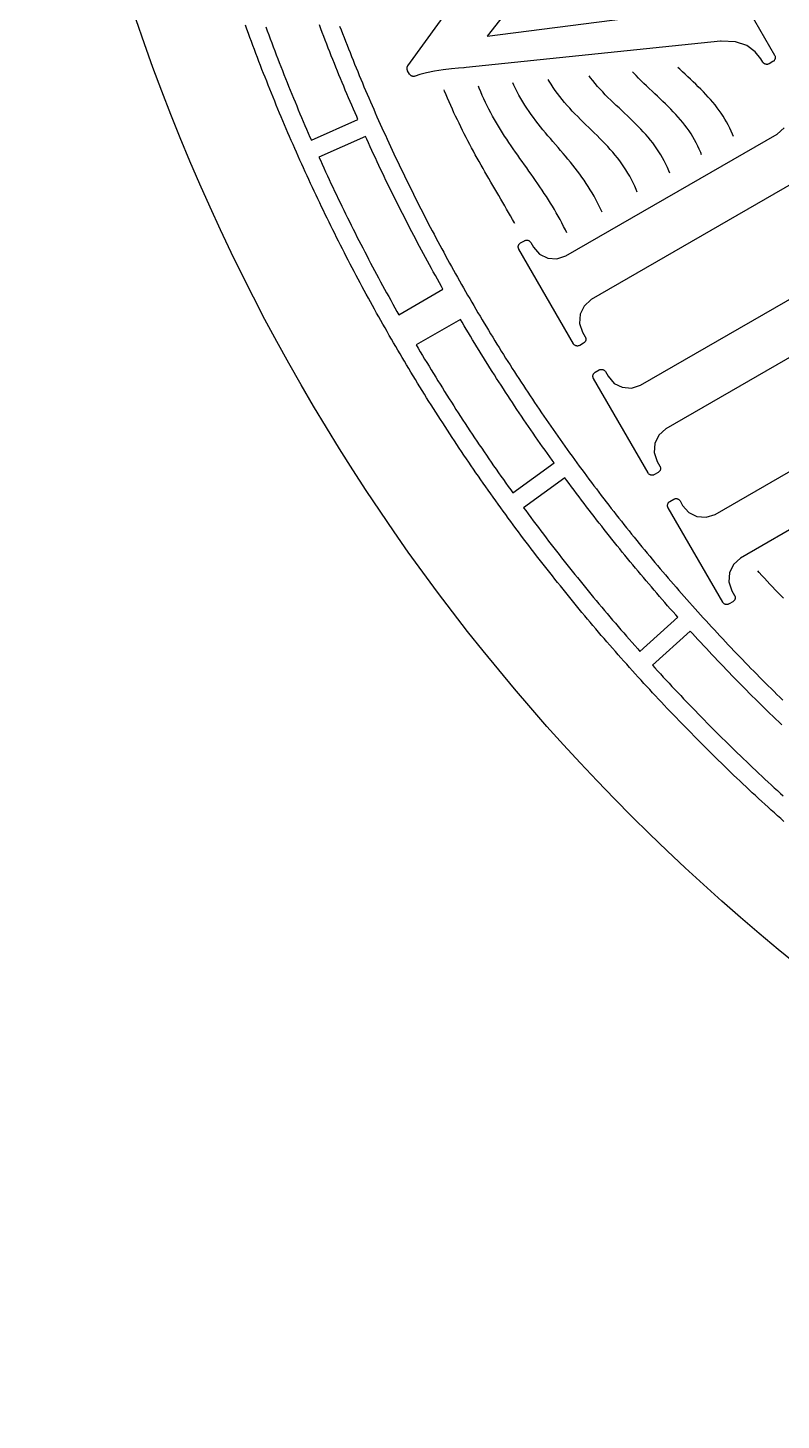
# Model space of a CAD drawing. Header units: millimetres. Extents: x -17.8 to 17.8, y -17.8 to 17.8.
# Drawn here: x -17.8 to -11.3, y -17.8 to -5.78 of the extents above; entities that cross this region are included whole.
import ezdxf

# ---------------------------------------------------------------- set-up
doc = ezdxf.new("R2010")
doc.units = ezdxf.units.MM
for name, color, linetype in [('ALTIN', 2, 'Continuous'), ('DOKU', 8, 'Continuous'), ('KESIM', 1, 'Continuous')]:
    doc.layers.add(name, color=color, linetype=linetype)

msp = doc.modelspace()

# ---------------------------------------------------------------- linework, layer by layer
at = {"layer": 'ALTIN'}
for points in [[(-11.7442, -5.3368), (-11.3533, -6.014), (-11.3515, -6.0175), (-11.35, -6.0211), (-11.3489, -6.0249), (-11.3482, -6.0288), (-11.3479, -6.0327), (-11.348, -6.0366), (-11.3484, -6.0405), (-11.3493, -6.0444), (-11.3505, -6.0481), (-11.352, -6.0517), (-11.3539, -6.0551), (-11.3562, -6.0583), (-11.3587, -6.0613), (-11.3615, -6.0641), (-11.3646, -6.0665), (-11.3679, -6.0686), (-11.4009, -6.0877), (-11.4044, -6.0895), (-11.4081, -6.0909), (-11.4118, -6.092), (-11.4157, -6.0927), (-11.4196, -6.093), (-11.4235, -6.093), (-11.4274, -6.0925), (-11.4313, -6.0917), (-11.435, -6.0905), (-11.4386, -6.0889), (-11.442, -6.087), (-11.4453, -6.0848), (-11.4483, -6.0823), (-11.451, -6.0794), (-11.4534, -6.0764), (-11.4556, -6.0731), (-11.4713, -6.0459), (-11.5214, -5.9842), (-11.5947, -5.9313), (-11.6909, -5.8971), (-11.8154, -5.8926), (-11.8195, -5.8923), (-11.82, -5.8922), (-14.0162, -6.119), (-14.0334, -6.1224), (-14.0375, -6.123), (-14.0821, -6.1271), (-14.1438, -6.1328), (-14.2156, -6.1409), (-14.2897, -6.1521), (-14.3598, -6.1665), (-14.4175, -6.1813), (-14.4571, -6.1949), (-14.4609, -6.196), (-14.4648, -6.1967), (-14.4687, -6.197), (-14.4726, -6.197), (-14.4765, -6.1965), (-14.4804, -6.1957), (-14.4841, -6.1945), (-14.4877, -6.193), (-14.4912, -6.191), (-14.4944, -6.1888), (-14.4974, -6.1863), (-14.5002, -6.1834), (-14.5026, -6.1804), (-14.5047, -6.1771), (-14.5217, -6.1476), (-14.5235, -6.1442), (-14.5249, -6.1407), (-14.526, -6.137), (-14.5267, -6.1332), (-14.527, -6.1294), (-14.527, -6.1256), (-14.5266, -6.1217), (-14.5259, -6.118), (-14.5248, -6.1143), (-14.5233, -6.1108), (-14.5216, -6.1074), (-14.5195, -6.1042), (-12.9435, -3.93)], [(-12.6668, -4.3608), (-13.8346, -5.8499), (-11.9232, -5.6054)], [(-11.2734, -12.6308), (-11.3009, -12.6061), (-11.3284, -12.5814), (-11.3558, -12.5567), (-11.3832, -12.5319), (-11.4105, -12.507), (-11.4377, -12.4821), (-11.4649, -12.4571), (-11.4921, -12.4321), (-11.5192, -12.407), (-11.5462, -12.3818), (-11.5732, -12.3566), (-11.6001, -12.3313), (-11.627, -12.306), (-11.6538, -12.2806), (-11.6806, -12.2551), (-11.7073, -12.2296), (-11.734, -12.2041), (-11.7606, -12.1784), (-11.7871, -12.1527), (-11.8136, -12.127), (-11.84, -12.1012), (-11.8664, -12.0753), (-11.8927, -12.0494), (-11.919, -12.0234), (-11.9452, -11.9974), (-11.9713, -11.9713), (-11.9974, -11.9452), (-12.0234, -11.919), (-12.0494, -11.8927), (-12.0753, -11.8664), (-12.1012, -11.84), (-12.127, -11.8136), (-12.1527, -11.7871), (-12.1784, -11.7606), (-12.2041, -11.734), (-12.2296, -11.7073), (-12.2551, -11.6806), (-12.2806, -11.6538), (-12.306, -11.627), (-12.3313, -11.6001), (-12.3566, -11.5732), (-12.3818, -11.5462), (-12.407, -11.5192), (-12.4321, -11.4921), (-12.4571, -11.4649), (-12.4821, -11.4377), (-12.507, -11.4105), (-12.5319, -11.3832), (-12.5567, -11.3558), (-12.5814, -11.3284), (-12.6061, -11.3009), (-12.6308, -11.2734), (-12.6553, -11.2458), (-12.6798, -11.2182), (-12.7043, -11.1905), (-12.7286, -11.1627), (-12.753, -11.1349), (-12.7772, -11.1071), (-12.8014, -11.0792), (-12.8256, -11.0512), (-12.8497, -11.0232), (-12.8737, -10.9952), (-12.8976, -10.967), (-12.9215, -10.9389), (-12.9454, -10.9107), (-12.9691, -10.8824), (-12.9928, -10.8541), (-13.0165, -10.8257), (-13.0401, -10.7973), (-13.0636, -10.7688), (-13.0871, -10.7403), (-13.1105, -10.7117), (-13.1338, -10.6831), (-13.1571, -10.6544), (-13.1803, -10.6257), (-13.2034, -10.5969), (-13.2265, -10.5681), (-13.2496, -10.5392), (-13.2725, -10.5102), (-13.2954, -10.4813), (-13.3183, -10.4522), (-13.341, -10.4231), (-13.3637, -10.394), (-13.3864, -10.3648), (-13.409, -10.3356), (-13.4315, -10.3063), (-13.4539, -10.277), (-13.4763, -10.2476), (-13.4986, -10.2182), (-13.5209, -10.1887), (-13.5431, -10.1592), (-13.5652, -10.1296), (-13.5873, -10.1), (-13.6093, -10.0703), (-13.6312, -10.0406), (-13.6531, -10.0109), (-13.6749, -9.9811), (-13.6967, -9.9512), (-13.7183, -9.9213), (-13.7399, -9.8913), (-13.7615, -9.8613), (-13.783, -9.8313), (-13.8044, -9.8012), (-13.8257, -9.7711), (-13.847, -9.7409), (-13.8682, -9.7106), (-13.8894, -9.6804), (-13.9105, -9.65), (-13.9315, -9.6197), (-13.9525, -9.5893), (-13.9733, -9.5588), (-13.9942, -9.5283), (-14.0149, -9.4977), (-14.0356, -9.4671), (-14.0562, -9.4365), (-14.0768, -9.4058), (-14.0973, -9.3751), (-14.1177, -9.3443), (-14.138, -9.3135), (-14.1583, -9.2826), (-14.1785, -9.2517), (-14.1987, -9.2207), (-14.2188, -9.1897), (-14.2388, -9.1587), (-14.2587, -9.1276), (-14.2786, -9.0965), (-14.2984, -9.0653), (-14.3182, -9.0341), (-14.3378, -9.0028), (-14.3575, -8.9715), (-14.377, -8.9402), (-14.3965, -8.9088), (-14.4159, -8.8774), (-14.4352, -8.8459), (-14.4545, -8.8144), (-14.4737, -8.7828), (-14.4928, -8.7512), (-14.5118, -8.7196), (-14.5308, -8.6879), (-14.5498, -8.6562), (-14.5686, -8.6244), (-14.5874, -8.5926), (-14.6061, -8.5608), (-14.6247, -8.5289), (-14.6433, -8.497), (-14.6618, -8.465), (-14.6802, -8.433), (-14.6986, -8.4009), (-14.7169, -8.3689), (-14.7351, -8.3367), (-14.7533, -8.3046), (-14.7714, -8.2724), (-14.7894, -8.2401), (-14.8073, -8.2078), (-14.8252, -8.1755), (-14.843, -8.1431), (-14.8607, -8.1107), (-14.8784, -8.0783), (-14.896, -8.0458), (-14.9135, -8.0133), (-14.9309, -7.9807), (-14.9483, -7.9482), (-14.9656, -7.9155), (-14.9828, -7.8829), (-15, -7.8501), (-15.0171, -7.8174), (-15.0341, -7.7846), (-15.0511, -7.7518), (-15.0679, -7.719), (-15.0847, -7.6861), (-15.1015, -7.6531), (-15.1181, -7.6202), (-15.1347, -7.5872), (-15.1512, -7.5541), (-15.1677, -7.5211), (-15.1841, -7.4879), (-15.2004, -7.4548), (-15.2166, -7.4216), (-15.2327, -7.3884), (-15.2488, -7.3552), (-15.2648, -7.3219), (-15.2808, -7.2886), (-15.2966, -7.2552), (-15.3124, -7.2218), (-15.3281, -7.1884), (-15.3438, -7.1549), (-15.3594, -7.1214), (-15.3749, -7.0879), (-15.3903, -7.0543), (-15.4056, -7.0208), (-15.4209, -6.9871), (-15.4361, -6.9535), (-15.4513, -6.9198), (-15.4663, -6.8861), (-15.4813, -6.8523), (-15.4962, -6.8185), (-15.5111, -6.7847), (-15.5258, -6.7508), (-15.5405, -6.7169), (-15.5551, -6.683), (-15.5697, -6.6491), (-15.5841, -6.6151), (-15.5985, -6.5811), (-15.6129, -6.547), (-15.6271, -6.5129), (-15.6413, -6.4788), (-15.6554, -6.4447), (-15.6694, -6.4105), (-15.6833, -6.3763), (-15.6972, -6.3421), (-15.711, -6.3078), (-15.7247, -6.2735), (-15.7384, -6.2392), (-15.752, -6.2049), (-15.7655, -6.1705), (-15.7789, -6.1361), (-15.7922, -6.1016), (-15.8055, -6.0672), (-15.8187, -6.0327), (-15.8318, -5.9981), (-15.8449, -5.9636), (-15.8579, -5.929), (-15.8708, -5.8944), (-15.8836, -5.8598), (-15.8963, -5.8251), (-15.909, -5.7904), (-15.9216, -5.7557)], [(-15.7461, -5.77), (-15.7335, -5.8044), (-15.7208, -5.8387), (-15.708, -5.873), (-15.6951, -5.9072), (-15.6822, -5.9415), (-15.6692, -5.9757), (-15.6561, -6.0098), (-15.643, -6.044), (-15.6298, -6.0781), (-15.6165, -6.1122), (-15.6031, -6.1462), (-15.5897, -6.1803), (-15.5761, -6.2142), (-15.5625, -6.2482), (-15.5489, -6.2822), (-15.5351, -6.3161), (-15.5213, -6.3499), (-15.5074, -6.3838), (-15.4935, -6.4176), (-15.4794, -6.4514), (-15.4653, -6.4851), (-15.4511, -6.5189), (-15.4369, -6.5526), (-15.4225, -6.5862), (-15.4081, -6.6199), (-15.3936, -6.6535), (-15.3791, -6.687), (-15.3645, -6.7206), (-15.3525, -6.7478), (-14.9506, -6.5688), (-14.9613, -6.5442), (-14.9756, -6.5116), (-14.9898, -6.4789), (-15.0039, -6.4462), (-15.0179, -6.4134), (-15.0318, -6.3806), (-15.0457, -6.3478), (-15.0595, -6.315), (-15.0733, -6.2821), (-15.087, -6.2492), (-15.1006, -6.2163), (-15.1141, -6.1833), (-15.1275, -6.1503), (-15.1409, -6.1173), (-15.1542, -6.0843), (-15.1675, -6.0512), (-15.1806, -6.0181), (-15.1937, -5.985), (-15.2067, -5.9518), (-15.2197, -5.9186), (-15.2326, -5.8854), (-15.2454, -5.8521), (-15.2581, -5.8189), (-15.2708, -5.7856), (-15.2833, -5.7522)], [(-15.1086, -5.7619), (-15.096, -5.7948), (-15.0833, -5.8277), (-15.0706, -5.8606), (-15.0577, -5.8935), (-15.0449, -5.9263), (-15.0319, -5.9591), (-15.0189, -5.9919), (-15.0057, -6.0247), (-14.9926, -6.0574), (-14.9793, -6.0901), (-14.966, -6.1227), (-14.9526, -6.1554), (-14.9391, -6.188), (-14.9256, -6.2206), (-14.912, -6.2531), (-14.8983, -6.2856), (-14.8846, -6.3181), (-14.8707, -6.3506), (-14.8569, -6.383), (-14.8429, -6.4154), (-14.8289, -6.4478), (-14.8148, -6.4801), (-14.8006, -6.5124), (-14.7863, -6.5447), (-14.772, -6.5769), (-14.7576, -6.6091), (-14.7432, -6.6413), (-14.7287, -6.6735), (-14.7141, -6.7056), (-14.6994, -6.7377), (-14.6847, -6.7697), (-14.6699, -6.8017), (-14.655, -6.8337), (-14.6401, -6.8657), (-14.625, -6.8976), (-14.61, -6.9295), (-14.5948, -6.9614), (-14.5796, -6.9932), (-14.5643, -7.025), (-14.5489, -7.0567), (-14.5335, -7.0885), (-14.518, -7.1202), (-14.5024, -7.1518), (-14.4868, -7.1834), (-14.4711, -7.215), (-14.4553, -7.2466), (-14.4395, -7.2781), (-14.4236, -7.3096), (-14.4076, -7.341), (-14.3915, -7.3724), (-14.3754, -7.4038), (-14.3592, -7.4352), (-14.343, -7.4665), (-14.3266, -7.4977), (-14.3103, -7.529), (-14.2938, -7.5602), (-14.2773, -7.5914), (-14.2607, -7.6225), (-14.244, -7.6536), (-14.2273, -7.6846), (-14.2105, -7.7157), (-14.1936, -7.7466), (-14.1767, -7.7776), (-14.1597, -7.8085), (-14.1426, -7.8394), (-14.1255, -7.8702), (-14.1083, -7.901), (-14.091, -7.9318), (-14.0737, -7.9625), (-14.0562, -7.9932), (-14.0388, -8.0238), (-14.0212, -8.0544), (-14.0036, -8.085), (-13.986, -8.1155), (-13.9682, -8.146), (-13.9504, -8.1765), (-13.9325, -8.2069), (-13.9146, -8.2373), (-13.8966, -8.2676), (-13.8785, -8.2979), (-13.8604, -8.3282), (-13.8422, -8.3584), (-13.8239, -8.3886), (-13.8056, -8.4187), (-13.7872, -8.4488), (-13.7687, -8.4789), (-13.7502, -8.5089), (-13.7316, -8.5389), (-13.7129, -8.5688), (-13.6942, -8.5987), (-13.6754, -8.6285), (-13.6566, -8.6584), (-13.6376, -8.6881), (-13.6187, -8.7179), (-13.5996, -8.7476), (-13.5805, -8.7772), (-13.5613, -8.8068), (-13.5421, -8.8364), (-13.5227, -8.8659), (-13.5034, -8.8954), (-13.4839, -8.9248), (-13.4644, -8.9542), (-13.4449, -8.9836), (-13.4252, -9.0129), (-13.4055, -9.0421), (-13.3858, -9.0714), (-13.366, -9.1006), (-13.3461, -9.1297), (-13.3261, -9.1588), (-13.3061, -9.1878), (-13.286, -9.2168), (-13.2659, -9.2458), (-13.2457, -9.2747), (-13.2254, -9.3036), (-13.2051, -9.3324), (-13.1847, -9.3612), (-13.1642, -9.39), (-13.1437, -9.4187), (-13.1232, -9.4473), (-13.1025, -9.4759), (-13.0818, -9.5045), (-13.061, -9.533), (-13.0402, -9.5615), (-13.0193, -9.5899), (-12.9984, -9.6183), (-12.9774, -9.6466), (-12.9563, -9.6749), (-12.9351, -9.7032), (-12.9139, -9.7313), (-12.8927, -9.7595), (-12.8714, -9.7876), (-12.85, -9.8157), (-12.8285, -9.8437), (-12.807, -9.8716), (-12.7855, -9.8996), (-12.7638, -9.9274), (-12.7421, -9.9552), (-12.7204, -9.983), (-12.6986, -10.0107), (-12.6767, -10.0384), (-12.6548, -10.0661), (-12.6328, -10.0936), (-12.6107, -10.1212), (-12.5886, -10.1487), (-12.5665, -10.1761), (-12.5442, -10.2035), (-12.5219, -10.2308), (-12.4996, -10.2581), (-12.4772, -10.2854), (-12.4547, -10.3126), (-12.4322, -10.3397), (-12.4096, -10.3668), (-12.3869, -10.3939), (-12.3642, -10.4209), (-12.3415, -10.4478), (-12.3186, -10.4747), (-12.2958, -10.5016), (-12.2728, -10.5284), (-12.2498, -10.5551), (-12.2268, -10.5818), (-12.2037, -10.6085), (-12.1805, -10.6351), (-12.1572, -10.6616), (-12.134, -10.6881), (-12.1106, -10.7146), (-12.0872, -10.741), (-12.0637, -10.7673), (-12.0402, -10.7936), (-12.0167, -10.8198), (-11.993, -10.846), (-11.9693, -10.8722), (-11.9456, -10.8983), (-11.9218, -10.9243), (-11.8979, -10.9503), (-11.874, -10.9762), (-11.85, -11.0021), (-11.826, -11.0279), (-11.8019, -11.0537), (-11.7778, -11.0794), (-11.7536, -11.1051), (-11.7293, -11.1307), (-11.705, -11.1563), (-11.6806, -11.1818), (-11.6562, -11.2072), (-11.6317, -11.2326), (-11.6072, -11.258), (-11.5826, -11.2833), (-11.558, -11.3085), (-11.5333, -11.3337), (-11.5085, -11.3588), (-11.4837, -11.3839), (-11.4588, -11.4089), (-11.4339, -11.4339), (-11.4089, -11.4588), (-11.3839, -11.4837), (-11.3588, -11.5085), (-11.3337, -11.5333), (-11.3085, -11.558), (-11.2833, -11.5826)], [(-11.115, -7.072), (-12.9377, -8.1244), (-12.9982, -8.1797), (-13.0322, -8.2512), (-13.0378, -8.3293), (-13.011, -8.4064), (-12.9882, -8.4459), (-12.9864, -8.4494), (-12.9849, -8.4531), (-12.9839, -8.4568), (-12.9832, -8.4607), (-12.9828, -8.4646), (-12.9829, -8.4685), (-12.9834, -8.4724), (-12.9842, -8.4763), (-12.9854, -8.48), (-12.9869, -8.4836), (-12.9889, -8.4871), (-12.9911, -8.4903), (-12.9936, -8.4933), (-12.9964, -8.496), (-12.9995, -8.4984), (-13.0028, -8.5006), (-13.0359, -8.5196), (-13.0393, -8.5214), (-13.043, -8.5229), (-13.0468, -8.524), (-13.0506, -8.5247), (-13.0545, -8.525), (-13.0585, -8.5249), (-13.0624, -8.5245), (-13.0662, -8.5236), (-13.0699, -8.5224), (-13.0735, -8.5209), (-13.077, -8.519), (-13.0802, -8.5167), (-13.0832, -8.5142), (-13.0859, -8.5114), (-13.0884, -8.5083), (-13.0905, -8.505), (-13.5613, -7.6895), (-13.5631, -7.686), (-13.5646, -7.6824), (-13.5656, -7.6786), (-13.5663, -7.6747), (-13.5667, -7.6708), (-13.5666, -7.6669), (-13.5661, -7.663), (-13.5653, -7.6592), (-13.5641, -7.6554), (-13.5626, -7.6518), (-13.5607, -7.6484), (-13.5584, -7.6452), (-13.5559, -7.6422), (-13.5531, -7.6394), (-13.55, -7.637), (-13.5467, -7.6349), (-13.5136, -7.6158), (-13.5102, -7.614), (-13.5065, -7.6126), (-13.5027, -7.6115), (-13.4989, -7.6108), (-13.495, -7.6105), (-13.491, -7.6105), (-13.4871, -7.611), (-13.4833, -7.6118), (-13.4796, -7.613), (-13.476, -7.6146), (-13.4725, -7.6165), (-13.4693, -7.6187), (-13.4663, -7.6212), (-13.4636, -7.6241), (-13.4611, -7.6271), (-13.459, -7.6304), (-13.4362, -7.67), (-13.383, -7.7315), (-13.3127, -7.7654), (-13.2334, -7.7721), (-13.1552, -7.7475), (-11.3326, -6.6952), (-11.2724, -6.6399)], [(-10.4707, -8.1881), (-12.2933, -9.2404), (-12.3538, -9.2957), (-12.3879, -9.3672), (-12.3935, -9.4453), (-12.3667, -9.5224), (-12.3439, -9.5619), (-12.3421, -9.5654), (-12.3406, -9.5691), (-12.3395, -9.5729), (-12.3388, -9.5767), (-12.3385, -9.5806), (-12.3386, -9.5846), (-12.339, -9.5885), (-12.3399, -9.5923), (-12.3411, -9.596), (-12.3426, -9.5996), (-12.3445, -9.6031), (-12.3468, -9.6063), (-12.3493, -9.6093), (-12.3521, -9.612), (-12.3552, -9.6145), (-12.3585, -9.6166), (-12.3915, -9.6356), (-12.395, -9.6374), (-12.3987, -9.6389), (-12.4024, -9.64), (-12.4063, -9.6407), (-12.4102, -9.641), (-12.4141, -9.6409), (-12.418, -9.6405), (-12.4219, -9.6396), (-12.4256, -9.6384), (-12.4292, -9.6369), (-12.4327, -9.635), (-12.4359, -9.6327), (-12.4389, -9.6302), (-12.4416, -9.6274), (-12.444, -9.6243), (-12.4462, -9.621), (-12.917, -8.8055), (-12.9188, -8.802), (-12.9202, -8.7984), (-12.9213, -8.7946), (-12.922, -8.7907), (-12.9223, -8.7868), (-12.9223, -8.7829), (-12.9218, -8.779), (-12.921, -8.7752), (-12.9198, -8.7714), (-12.9182, -8.7678), (-12.9163, -8.7644), (-12.9141, -8.7612), (-12.9116, -8.7582), (-12.9087, -8.7554), (-12.9057, -8.753), (-12.9024, -8.7509), (-12.8693, -8.7318), (-12.8658, -8.73), (-12.8622, -8.7286), (-12.8584, -8.7275), (-12.8545, -8.7268), (-12.8506, -8.7265), (-12.8467, -8.7265), (-12.8428, -8.727), (-12.839, -8.7278), (-12.8352, -8.729), (-12.8316, -8.7306), (-12.8282, -8.7325), (-12.825, -8.7347), (-12.822, -8.7372), (-12.8193, -8.7401), (-12.8168, -8.7431), (-12.8147, -8.7464), (-12.7918, -8.786), (-12.7386, -8.8475), (-12.6684, -8.8815), (-12.589, -8.8881), (-12.5109, -8.8635), (-10.6883, -7.8112)], [(-9.8263, -9.3041), (-11.649, -10.3564), (-11.7095, -10.4117), (-11.7436, -10.4832), (-11.7492, -10.5613), (-11.7224, -10.6384), (-11.6995, -10.6779), (-11.6977, -10.6814), (-11.6963, -10.6851), (-11.6952, -10.6889), (-11.6945, -10.6927), (-11.6942, -10.6966), (-11.6943, -10.7006), (-11.6947, -10.7045), (-11.6955, -10.7083), (-11.6967, -10.712), (-11.6983, -10.7156), (-11.7002, -10.7191), (-11.7024, -10.7223), (-11.705, -10.7253), (-11.7078, -10.728), (-11.7109, -10.7305), (-11.7142, -10.7326), (-11.7472, -10.7517), (-11.7507, -10.7534), (-11.7543, -10.7549), (-11.7581, -10.756), (-11.762, -10.7567), (-11.7659, -10.757), (-11.7698, -10.7569), (-11.7737, -10.7565), (-11.7776, -10.7557), (-11.7813, -10.7544), (-11.7849, -10.7529), (-11.7883, -10.751), (-11.7916, -10.7487), (-11.7945, -10.7462), (-11.7973, -10.7434), (-11.7997, -10.7403), (-11.8018, -10.737), (-12.2727, -9.9215), (-12.2745, -9.918), (-12.2759, -9.9144), (-12.277, -9.9106), (-12.2777, -9.9067), (-12.278, -9.9028), (-12.2779, -9.8989), (-12.2775, -9.895), (-12.2767, -9.8912), (-12.2755, -9.8874), (-12.2739, -9.8838), (-12.272, -9.8804), (-12.2698, -9.8772), (-12.2672, -9.8742), (-12.2644, -9.8714), (-12.2613, -9.869), (-12.258, -9.8669), (-12.225, -9.8478), (-12.2215, -9.846), (-12.2179, -9.8446), (-12.2141, -9.8435), (-12.2102, -9.8428), (-12.2063, -9.8425), (-12.2024, -9.8425), (-12.1985, -9.843), (-12.1946, -9.8438), (-12.1909, -9.845), (-12.1873, -9.8466), (-12.1839, -9.8485), (-12.1806, -9.8507), (-12.1777, -9.8533), (-12.1749, -9.8561), (-12.1725, -9.8591), (-12.1704, -9.8624), (-12.1475, -9.902), (-12.0943, -9.9636), (-12.024, -9.9975), (-11.9447, -10.0041), (-11.8666, -9.9795), (-10.044, -8.9272)], [(-11.2924, -11.7962), (-11.3181, -11.7715), (-11.3438, -11.7468), (-11.3694, -11.722), (-11.3949, -11.6972), (-11.4204, -11.6723), (-11.4458, -11.6474), (-11.4712, -11.6224), (-11.4966, -11.5973), (-11.5218, -11.5722), (-11.5471, -11.5471), (-11.5722, -11.5218), (-11.5973, -11.4966), (-11.6224, -11.4712), (-11.6474, -11.4458), (-11.6723, -11.4204), (-11.6972, -11.3949), (-11.722, -11.3694), (-11.7468, -11.3438), (-11.7715, -11.3181), (-11.7962, -11.2924), (-11.8208, -11.2666), (-11.8454, -11.2408), (-11.8699, -11.215), (-11.8943, -11.189), (-11.9187, -11.1631), (-11.943, -11.137), (-11.9673, -11.111), (-11.9915, -11.0848), (-12.0156, -11.0586), (-12.0397, -11.0324), (-12.0638, -11.0061), (-12.0819, -10.9862), (-12.4089, -11.2806), (-12.3888, -11.3026), (-12.3641, -11.3296), (-12.3394, -11.3566), (-12.3146, -11.3835), (-12.2897, -11.4103), (-12.2648, -11.4371), (-12.2398, -11.4638), (-12.2148, -11.4905), (-12.1897, -11.5171), (-12.1645, -11.5437), (-12.1393, -11.5702), (-12.114, -11.5967), (-12.0887, -11.6231), (-12.0633, -11.6494), (-12.0379, -11.6757), (-12.0124, -11.7019), (-11.9868, -11.7281), (-11.9612, -11.7542), (-11.9355, -11.7803), (-11.9098, -11.8063), (-11.884, -11.8323), (-11.8582, -11.8582), (-11.8323, -11.884), (-11.8063, -11.9098), (-11.7803, -11.9355), (-11.7542, -11.9612), (-11.7281, -11.9868), (-11.7019, -12.0124), (-11.6757, -12.0379), (-11.6494, -12.0633), (-11.6231, -12.0887), (-11.5967, -12.114), (-11.5702, -12.1393), (-11.5437, -12.1645), (-11.5171, -12.1897), (-11.4905, -12.2148), (-11.4638, -12.2398), (-11.4371, -12.2648), (-11.4103, -12.2897), (-11.3835, -12.3146), (-11.3566, -12.3394), (-11.3296, -12.3641), (-11.3026, -12.3888), (-11.2806, -12.4089)]]:
    msp.add_lwpolyline(points, dxfattribs=at)
for points in [[(-14.334, -7.8233), (-14.3511, -7.792), (-14.368, -7.7607), (-14.3849, -7.7293), (-14.4018, -7.6979), (-14.4185, -7.6665), (-14.4352, -7.635), (-14.4518, -7.6035), (-14.4684, -7.5719), (-14.4849, -7.5404), (-14.5013, -7.5087), (-14.5176, -7.4771), (-14.5339, -7.4454), (-14.5501, -7.4137), (-14.5663, -7.3819), (-14.5823, -7.3501), (-14.5983, -7.3183), (-14.6143, -7.2864), (-14.6301, -7.2545), (-14.6459, -7.2226), (-14.6617, -7.1906), (-14.6773, -7.1586), (-14.6929, -7.1266), (-14.7084, -7.0945), (-14.7238, -7.0624), (-14.7392, -7.0302), (-14.7545, -6.9981), (-14.7698, -6.9659), (-14.7849, -6.9336), (-14.8, -6.9014), (-14.815, -6.8691), (-14.83, -6.8367), (-14.8449, -6.8043), (-14.8597, -6.7719), (-14.8744, -6.7395), (-14.8855, -6.715), (-15.2874, -6.894), (-15.2752, -6.9211), (-15.2601, -6.9544), (-15.2448, -6.9877), (-15.2296, -7.0209), (-15.2142, -7.0541), (-15.1988, -7.0873), (-15.1833, -7.1204), (-15.1677, -7.1536), (-15.1521, -7.1866), (-15.1364, -7.2197), (-15.1206, -7.2527), (-15.1047, -7.2856), (-15.0888, -7.3186), (-15.0728, -7.3515), (-15.0567, -7.3844), (-15.0406, -7.4172), (-15.0243, -7.45), (-15.008, -7.4827), (-14.9917, -7.5155), (-14.9753, -7.5482), (-14.9588, -7.5808), (-14.9422, -7.6134), (-14.9255, -7.646), (-14.9088, -7.6785), (-14.892, -7.7111), (-14.8752, -7.7435), (-14.8582, -7.776), (-14.8412, -7.8084), (-14.8242, -7.8407), (-14.807, -7.873), (-14.7898, -7.9053), (-14.7725, -7.9376), (-14.7552, -7.9698), (-14.7378, -8.002), (-14.7203, -8.0341), (-14.7027, -8.0662), (-14.6851, -8.0982), (-14.6674, -8.1303), (-14.6496, -8.1622), (-14.6318, -8.1942), (-14.6138, -8.2261), (-14.5977, -8.2548), (-14.2166, -8.0347), (-14.2304, -8.0102), (-14.2479, -7.9792), (-14.2652, -7.9481), (-14.2825, -7.9169), (-14.2998, -7.8858), (-14.3169, -7.8545)], [(-13.3972, -9.3373), (-13.4175, -9.308), (-13.4378, -9.2788), (-13.458, -9.2494), (-13.4781, -9.22), (-13.4982, -9.1906), (-13.5182, -9.1611), (-13.5382, -9.1316), (-13.5581, -9.1021), (-13.5779, -9.0725), (-13.5977, -9.0428), (-13.6174, -9.0131), (-13.637, -8.9834), (-13.6566, -8.9536), (-13.6761, -8.9238), (-13.6955, -8.894), (-13.7149, -8.8641), (-13.7342, -8.8341), (-13.7534, -8.8041), (-13.7726, -8.7741), (-13.7917, -8.744), (-13.8107, -8.7139), (-13.8297, -8.6838), (-13.8486, -8.6536), (-13.8675, -8.6233), (-13.8863, -8.5931), (-13.905, -8.5628), (-13.9236, -8.5324), (-13.9422, -8.502), (-13.9607, -8.4716), (-13.9792, -8.4411), (-13.9975, -8.4106), (-14.0159, -8.38), (-14.0341, -8.3494), (-14.0523, -8.3188), (-14.0666, -8.2946), (-14.4477, -8.5146), (-14.4309, -8.5429), (-14.4122, -8.5744), (-14.3935, -8.6058), (-14.3747, -8.6372), (-14.3558, -8.6685), (-14.3369, -8.6998), (-14.3179, -8.7311), (-14.2988, -8.7623), (-14.2796, -8.7935), (-14.2604, -8.8246), (-14.2411, -8.8557), (-14.2218, -8.8867), (-14.2023, -8.9178), (-14.1829, -8.9487), (-14.1633, -8.9796), (-14.1437, -9.0105), (-14.124, -9.0413), (-14.1042, -9.0721), (-14.0844, -9.1029), (-14.0645, -9.1336), (-14.0445, -9.1643), (-14.0245, -9.1949), (-14.0044, -9.2255), (-13.9843, -9.256), (-13.964, -9.2865), (-13.9437, -9.3169), (-13.9234, -9.3473), (-13.903, -9.3777), (-13.8825, -9.408), (-13.8619, -9.4382), (-13.8413, -9.4685), (-13.8206, -9.4986), (-13.7998, -9.5288), (-13.779, -9.5588), (-13.7581, -9.5889), (-13.7372, -9.6189), (-13.7162, -9.6488), (-13.6951, -9.6787), (-13.6739, -9.7086), (-13.6527, -9.7384), (-13.6314, -9.7682), (-13.6141, -9.7923), (-13.2581, -9.5337), (-13.2738, -9.5119), (-13.2945, -9.4829), (-13.3152, -9.4539), (-13.3358, -9.4248), (-13.3563, -9.3957), (-13.3768, -9.3665)], [(-12.3478, -10.6865), (-12.371, -10.6596), (-12.3943, -10.6326), (-12.4174, -10.6055), (-12.4405, -10.5784), (-12.4636, -10.5512), (-12.4866, -10.524), (-12.5095, -10.4967), (-12.5324, -10.4694), (-12.5552, -10.442), (-12.5779, -10.4146), (-12.6006, -10.3872), (-12.6233, -10.3596), (-12.6458, -10.3321), (-12.6683, -10.3045), (-12.6908, -10.2768), (-12.7132, -10.2491), (-12.7355, -10.2213), (-12.7578, -10.1935), (-12.78, -10.1657), (-12.8021, -10.1378), (-12.8242, -10.1098), (-12.8463, -10.0818), (-12.8682, -10.0538), (-12.8901, -10.0257), (-12.912, -9.9975), (-12.9337, -9.9693), (-12.9555, -9.9411), (-12.9771, -9.9128), (-12.9987, -9.8845), (-13.0202, -9.8561), (-13.0417, -9.8276), (-13.0631, -9.7992), (-13.0845, -9.7706), (-13.1058, -9.7421), (-13.127, -9.7135), (-13.1481, -9.6848), (-13.1641, -9.6631), (-13.52, -9.9218), (-13.5024, -9.9457), (-13.4807, -9.9752), (-13.4589, -10.0046), (-13.437, -10.0339), (-13.4151, -10.0632), (-13.3931, -10.0924), (-13.3711, -10.1216), (-13.349, -10.1508), (-13.3268, -10.1799), (-13.3045, -10.2089), (-13.2822, -10.2379), (-13.2599, -10.2669), (-13.2374, -10.2958), (-13.2149, -10.3246), (-13.1924, -10.3534), (-13.1698, -10.3822), (-13.1471, -10.4109), (-13.1243, -10.4396), (-13.1015, -10.4682), (-13.0787, -10.4967), (-13.0557, -10.5252), (-13.0327, -10.5537), (-13.0097, -10.5821), (-12.9866, -10.6105), (-12.9634, -10.6388), (-12.9401, -10.667), (-12.9168, -10.6952), (-12.8935, -10.7234), (-12.8701, -10.7515), (-12.8466, -10.7795), (-12.823, -10.8075), (-12.7994, -10.8355), (-12.7757, -10.8634), (-12.752, -10.8912), (-12.7282, -10.919), (-12.7044, -10.9468), (-12.6805, -10.9745), (-12.6565, -11.0021), (-12.6324, -11.0297), (-12.6084, -11.0572), (-12.5842, -11.0847), (-12.56, -11.1121), (-12.5357, -11.1395), (-12.5159, -11.1617), (-12.1889, -10.8673), (-12.2068, -10.8472), (-12.2304, -10.8206), (-12.254, -10.7939), (-12.2775, -10.7671), (-12.301, -10.7403), (-12.3244, -10.7134)]]:
    msp.add_lwpolyline(points, close=True, dxfattribs=at)
at = {"layer": 'DOKU'}
for points in [[(-11.7085, -6.7157), (-11.7163, -6.6964), (-11.728, -6.6692), (-11.7406, -6.6425), (-11.7538, -6.6162), (-11.7678, -6.5903), (-11.7826, -6.5648), (-11.7981, -6.5398), (-11.8143, -6.5151), (-11.8313, -6.4909), (-11.8491, -6.467), (-11.8675, -6.4435), (-11.8866, -6.4203), (-11.9063, -6.3975), (-11.9266, -6.3749), (-11.9474, -6.3525), (-11.9687, -6.3304), (-11.9905, -6.3085), (-12.0126, -6.2867), (-12.0351, -6.2651), (-12.0577, -6.2435), (-12.0806, -6.2219), (-12.1036, -6.2004), (-12.1266, -6.1788), (-12.1496, -6.1572), (-12.1724, -6.1354), (-12.1897, -6.1188)], [(-12.5394, -7.1954), (-12.5489, -7.1723), (-12.5617, -7.1433), (-12.5752, -7.1147), (-12.5895, -7.0866), (-12.6045, -7.0589), (-12.6203, -7.0316), (-12.6369, -7.0047), (-12.6541, -6.9783), (-12.6722, -6.9522), (-12.6909, -6.9265), (-12.7104, -6.9012), (-12.7305, -6.8762), (-12.7513, -6.8515), (-12.7726, -6.8271), (-12.7945, -6.8029), (-12.8168, -6.779), (-12.8396, -6.7553), (-12.8628, -6.7317), (-12.8863, -6.7082), (-12.91, -6.6848), (-12.9339, -6.6614), (-12.9579, -6.638), (-12.982, -6.6146), (-13.006, -6.5912), (-13.0299, -6.5676), (-13.0535, -6.5439), (-13.077, -6.5199), (-13.1001, -6.4958), (-13.1228, -6.4715), (-13.1451, -6.4468), (-13.1668, -6.4219), (-13.1879, -6.3966), (-13.2084, -6.371), (-13.2282, -6.345), (-13.2472, -6.3186), (-13.2654, -6.2918), (-13.2829, -6.2646), (-13.2994, -6.237), (-13.3072, -6.2231)], [(-12.2584, -7.0331), (-12.2672, -7.0113), (-12.2795, -6.9828), (-12.2926, -6.9548), (-12.3065, -6.9273), (-12.3212, -6.9002), (-12.3366, -6.8735), (-12.3529, -6.8473), (-12.3699, -6.8215), (-12.3877, -6.7961), (-12.4063, -6.7711), (-12.4255, -6.7465), (-12.4455, -6.7222), (-12.4661, -6.6983), (-12.4874, -6.6747), (-12.5092, -6.6513), (-12.5315, -6.6281), (-12.5543, -6.6051), (-12.5775, -6.5823), (-12.601, -6.5597), (-12.6248, -6.5371), (-12.6487, -6.5145), (-12.6728, -6.492), (-12.6968, -6.4694), (-12.7209, -6.4467), (-12.7448, -6.4239), (-12.7686, -6.401), (-12.7921, -6.3779), (-12.8152, -6.3546), (-12.8379, -6.331), (-12.8602, -6.3071), (-12.8819, -6.2829), (-12.903, -6.2584), (-12.9234, -6.2335), (-12.9431, -6.2083), (-12.9558, -6.1912)], [(-11.9835, -6.8744), (-11.9917, -6.8538), (-12.0038, -6.826), (-12.0166, -6.7987), (-12.0302, -6.7717), (-12.0445, -6.7452), (-12.0596, -6.7192), (-12.0755, -6.6935), (-12.0921, -6.6683), (-12.1095, -6.6435), (-12.1277, -6.6191), (-12.1465, -6.595), (-12.166, -6.5713), (-12.1862, -6.5479), (-12.207, -6.5248), (-12.2283, -6.5019), (-12.2501, -6.4793), (-12.2724, -6.4568), (-12.2951, -6.4345), (-12.318, -6.4124), (-12.3412, -6.3903), (-12.3647, -6.3682), (-12.3882, -6.3462), (-12.4117, -6.3241), (-12.4352, -6.3019), (-12.4586, -6.2797), (-12.4819, -6.2573), (-12.5048, -6.2347), (-12.5274, -6.2119), (-12.5497, -6.1888), (-12.5714, -6.1655), (-12.5796, -6.1563)], [(-13.5957, -7.467), (-13.5993, -7.4608), (-13.6161, -7.4314), (-13.633, -7.4021), (-13.6499, -7.3728), (-13.6669, -7.3435), (-13.6839, -7.3142), (-13.7009, -7.2849), (-13.718, -7.2557), (-13.7351, -7.2264), (-13.7522, -7.1971), (-13.7693, -7.1678), (-13.7863, -7.1385), (-13.8034, -7.1092), (-13.8204, -7.0799), (-13.8373, -7.0505), (-13.8542, -7.021), (-13.871, -6.9916), (-13.8878, -6.9621), (-13.9044, -6.9325), (-13.9209, -6.9028), (-13.9373, -6.8731), (-13.9536, -6.8433), (-13.9697, -6.8135), (-13.9857, -6.7835), (-14.0015, -6.7535), (-14.0172, -6.7234), (-14.0326, -6.6932), (-14.0479, -6.6629), (-14.063, -6.6325), (-14.0779, -6.6021), (-14.0926, -6.5715), (-14.1071, -6.5408), (-14.1214, -6.5101), (-14.1355, -6.4792), (-14.1494, -6.4483), (-14.1631, -6.4172), (-14.1766, -6.3861), (-14.1899, -6.3549), (-14.203, -6.3236), (-14.2073, -6.3133)], [(-13.1471, -7.5465), (-13.1597, -7.5214), (-13.1748, -7.4919), (-13.1902, -7.4627), (-13.2059, -7.4335), (-13.2219, -7.4046), (-13.2382, -7.3759), (-13.2548, -7.3473), (-13.2717, -7.3188), (-13.289, -7.2906), (-13.3065, -7.2625), (-13.3243, -7.2345), (-13.3423, -7.2066), (-13.3606, -7.1789), (-13.3792, -7.1513), (-13.3979, -7.1238), (-13.4168, -7.0964), (-13.4359, -7.069), (-13.4552, -7.0417), (-13.4745, -7.0144), (-13.4939, -6.9871), (-13.5133, -6.9598), (-13.5328, -6.9325), (-13.5522, -6.9052), (-13.5716, -6.8778), (-13.5909, -6.8504), (-13.61, -6.8228), (-13.6291, -6.7952), (-13.6479, -6.7675), (-13.6665, -6.7396), (-13.6849, -6.7116), (-13.703, -6.6834), (-13.7207, -6.655), (-13.7382, -6.6265), (-13.7553, -6.5978), (-13.772, -6.5689), (-13.7883, -6.5398), (-13.8043, -6.5105), (-13.8198, -6.481), (-13.8348, -6.4513), (-13.8495, -6.4214), (-13.8636, -6.3912), (-13.8773, -6.3609), (-13.8906, -6.3303), (-13.9034, -6.2996), (-13.9106, -6.2815)], [(-12.8427, -7.3706), (-12.8537, -7.3465), (-12.8676, -7.3173), (-12.8821, -7.2883), (-12.897, -7.2597), (-12.9125, -7.2314), (-12.9286, -7.2034), (-12.9452, -7.1756), (-12.9623, -7.1482), (-12.9799, -7.121), (-12.9981, -7.0941), (-13.0167, -7.0675), (-13.0359, -7.0411), (-13.0554, -7.0149), (-13.0754, -6.9889), (-13.0958, -6.9631), (-13.1164, -6.9375), (-13.1374, -6.9119), (-13.1587, -6.8865), (-13.1801, -6.8612), (-13.2018, -6.8358), (-13.2235, -6.8106), (-13.2453, -6.7853), (-13.2671, -6.7599), (-13.2888, -6.7345), (-13.3105, -6.709), (-13.332, -6.6834), (-13.3533, -6.6577), (-13.3743, -6.6318), (-13.395, -6.6057), (-13.4154, -6.5794), (-13.4353, -6.5528), (-13.4548, -6.526), (-13.4738, -6.499), (-13.4923, -6.4717), (-13.5102, -6.444), (-13.5275, -6.4161), (-13.5442, -6.3879), (-13.5603, -6.3593), (-13.5757, -6.3304), (-13.5904, -6.3012), (-13.6044, -6.2717), (-13.6133, -6.2518)], [(-11.2775, -10.702), (-11.3014, -10.6779), (-11.3252, -10.6536), (-11.3487, -10.6293), (-11.3722, -10.6047), (-11.3955, -10.5801), (-11.4186, -10.5552), (-11.4415, -10.5302), (-11.4643, -10.5051), (-11.4869, -10.4798), (-11.4983, -10.4669)]]:
    msp.add_lwpolyline(points, dxfattribs=at)
at = {"layer": 'KESIM'}
msp.add_circle((0, 0), 17.8, dxfattribs=at)

doc.saveas('drawing.dxf')
